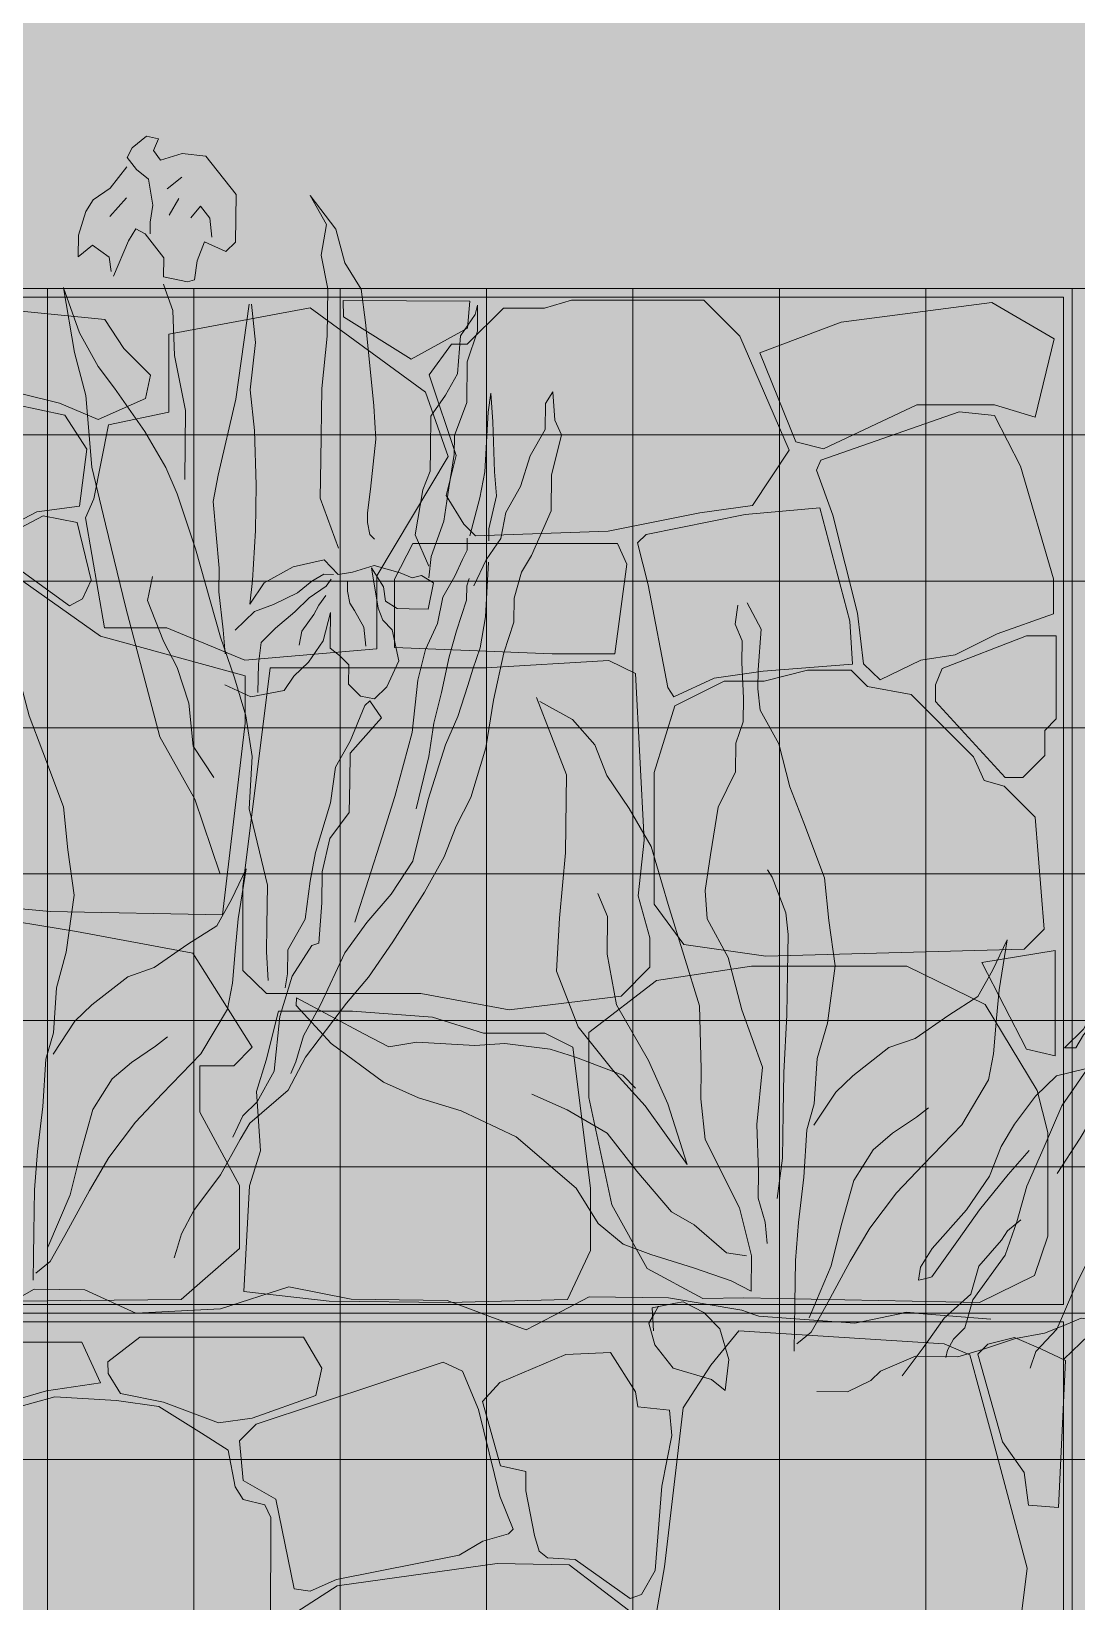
# Model space of a CAD drawing. Header units: centimetres. Extents: x -4381 to 5639, y -3920 to 4826.
# Drawn here: x 181.491 to 182.249, y 5.204 to 6.343 of the extents above; entities that cross this region are included whole.
import ezdxf
from ezdxf.xclip import XClip

# ---------------------------------------------------------------- set-up
doc = ezdxf.new("R2010")
doc.units = ezdxf.units.CM
doc.header["$MEASUREMENT"] = 0
doc.header["$XCLIPFRAME"] = 0
doc.set_wipeout_variables(frame=1)
doc.linetypes.add('Wipeout_Contour', pattern=[100, 0, -100])
for name, color, linetype, lineweight in [('0_Pen_No__1', 7, 'Continuous', 5), ('0_Pen_No__2', 8, 'Continuous', 5), ('0_Pen_No__7', 7, 'Continuous', 5), ('Mur de clôture_Pen_No__1', 7, 'Continuous', 5), ('MURS CLOTURE_Pen_No__60', 230, 'Continuous', 5), ('net_Pen_No__1', 7, 'Continuous', 5)]:
    doc.layers.add(name, color=color, linetype=linetype, lineweight=lineweight)
for name, color, linetype, lineweight, true_color in [('cad-block.com_Pen_No__62', 7, 'Continuous', 5, 0xaaaaaa), ('hatch stone_Pen_No__254', 7, 'Continuous', 13, 0xe8e8e8), ('Mur de clôture_Pen_No__178', 7, 'Continuous', 5, 0xbda888), ('MURS CLOTURE_Pen_No__181', 7, 'Continuous', 5, 0xddeaa8), ('MURS CLOTURE_Pen_No__184', 7, 'Continuous', 5, 0xc5d295), ('MURS CLOTURE_Pen_No__185', 7, 'Continuous', 5, 0xbce39b), ('MURS CLOTURE_Pen_No__84', 7, 'Continuous', 5, 0x41c341), ('Structural - Bearing_Pen_No__178', 7, 'Continuous', 5, 0xbda888)]:
    doc.layers.add(name, color=color, linetype=linetype, lineweight=lineweight, true_color=true_color)
for name, color, linetype in [('Drawing & Figure', 7, 'Continuous'), ('Mur de clôture', 7, 'Continuous'), ('Structural - Bearing', 7, 'Continuous')]:
    doc.layers.add(name, color=color, linetype=linetype)

# ---------------------------------------------------------------- blocks, each defined once
blk = doc.blocks.new('Drawing_15_15', base_point=(-267.6734, 10.6179))
at = {"layer": 'hatch stone_Pen_No__254', "linetype": 'Continuous', "ltscale": 10}
for points in [[(181.4054, 6.1389), (181.4102, 6.1078), (181.4593, 6.086), (181.5112, 6.0731), (181.5394, 6.0613), (181.5737, 6.0764), (181.5773, 6.0934), (181.558, 6.1127), (181.5441, 6.1337), (181.4688, 6.1413)], [(181.544, 5.9101), (181.5892, 5.9101), (181.6456, 5.8866), (181.7415, 5.8948), (181.7415, 5.9478), (181.7932, 6.0344), (181.7767, 6.0811), (181.693, 6.1422), (181.5905, 6.1231), (181.5905, 6.0666), (181.5468, 6.0574), (181.5362, 6.0038), (181.5301, 5.9899)], [(181.7169, 6.1475), (181.7171, 6.1358), (181.7664, 6.105), (181.8071, 6.1275), (181.8088, 6.1471)], [(181.8129, 5.9769), (181.9091, 5.9802), (181.9756, 5.9935), (182.0139, 5.9988), (182.0404, 6.0391), (182.0046, 6.1217), (181.9784, 6.1479), (181.8825, 6.1479), (181.863, 6.1421), (181.8332, 6.1421), (181.8068, 6.1158), (181.7955, 6.1158), (181.7793, 6.0936), (181.7989, 6.0351), (181.7917, 6.0062), (181.8045, 5.9853)], [(182.0654, 6.04), (182.1331, 6.0718), (182.1892, 6.0718), (182.2188, 6.063), (182.2325, 6.1197), (182.1873, 6.1462), (182.0781, 6.1319), (182.0192, 6.1097), (182.0452, 6.045)], [(181.3541, 6.0472), (181.3615, 6.0257), (181.3615, 5.9742), (181.3737, 5.958), (181.434, 5.9545), (181.4508, 5.9713), (181.4949, 5.9943), (181.5258, 5.9984), (181.5311, 6.0397), (181.5151, 6.0645), (181.4606, 6.076), (181.4428, 6.0855), (181.3684, 6.0855)], [(182.0943, 5.884), (182.1063, 5.8725), (182.136, 5.8868), (182.1609, 5.8906), (182.1913, 5.9058), (182.2322, 5.9203), (182.2322, 5.9456), (182.2081, 6.0275), (182.1893, 6.0642), (182.1637, 6.0667), (182.0634, 6.0317), (182.0602, 6.0245), (182.072, 5.9918), (182.09, 5.9208)], [(181.4662, 5.9637), (181.5184, 5.926), (181.528, 5.9311), (181.5342, 5.9448), (181.524, 5.9866), (181.4993, 5.9914), (181.4662, 5.9739)], [(181.9525, 5.8668), (181.9567, 5.86), (181.9861, 5.8736), (182.0215, 5.8786), (182.0863, 5.8837), (182.0845, 5.915), (182.0626, 5.9972), (182.0084, 5.9924), (181.9366, 5.9779), (181.9304, 5.9718), (181.9382, 5.9414)], [(181.7541, 5.896), (181.8685, 5.8912), (181.9139, 5.8912), (181.9228, 5.9564), (181.916, 5.9714), (181.7676, 5.9714), (181.7541, 5.9455)], [(181.5045, 5.7044), (181.6294, 5.702), (181.6458, 5.8411), (181.6458, 5.8753), (181.5411, 5.9042), (181.4731, 5.9521), (181.4576, 5.9566), (181.404, 5.9222), (181.3471, 5.8391), (181.3471, 5.7397), (181.3592, 5.7218), (181.4152, 5.6987), (181.4387, 5.7104)], [(182.1466, 5.8568), (182.1971, 5.8017), (182.2098, 5.8017), (182.2257, 5.8175), (182.2257, 5.8357), (182.2341, 5.8441), (182.2341, 5.9044), (182.2126, 5.9044), (182.1514, 5.8806), (182.1466, 5.8688)], [(181.6443, 5.6616), (181.6614, 5.6448), (181.7732, 5.6448), (181.8373, 5.633), (181.9185, 5.6431), (181.9394, 5.664), (181.9394, 5.6852), (181.9308, 5.7158), (181.9353, 5.7562), (181.929, 5.877), (181.9097, 5.8864), (181.8204, 5.8811), (181.6641, 5.8811), (181.6443, 5.7223)], [(182.0235, 5.6719), (182.2107, 5.677), (182.2254, 5.6917), (182.2188, 5.7729), (182.1963, 5.7953), (182.1817, 5.7994), (182.1741, 5.8166), (182.1288, 5.8619), (182.0973, 5.8676), (182.0854, 5.8795), (182.0537, 5.8795), (182.0223, 5.8714), (181.9933, 5.8714), (181.9576, 5.8535), (181.9424, 5.8053), (181.9424, 5.7098), (181.9639, 5.6805)], [(181.3895, 5.463), (181.3973, 5.4291), (181.4781, 5.4218), (181.5995, 5.423), (181.6418, 5.46), (181.6418, 5.5056), (181.613, 5.5589), (181.613, 5.5925), (181.6377, 5.5925), (181.6511, 5.6059), (181.6079, 5.6741), (181.5237, 5.6898), (181.4526, 5.7015), (181.4345, 5.6965), (181.4256, 5.6817), (181.4256, 5.6135), (181.4093, 5.5709)], [(182.1801, 5.6673), (182.2126, 5.6046), (182.2332, 5.5998), (182.2332, 5.676)], [(182.1784, 5.4209), (182.2182, 5.4404), (182.228, 5.4688), (182.228, 5.5442), (182.2203, 5.5745), (182.1826, 5.6369), (182.1257, 5.6647), (182.0131, 5.6647), (181.9441, 5.6544), (181.8951, 5.6166), (181.8951, 5.5694), (181.9117, 5.4917), (181.9374, 5.4455), (181.9779, 5.4236), (182.0076, 5.4243)], [(181.645, 5.4287), (181.7067, 5.4217), (181.7937, 5.4207), (181.8796, 5.423), (181.8964, 5.4586), (181.8964, 5.5037), (181.8836, 5.606), (181.8632, 5.6161), (181.8188, 5.6161), (181.7818, 5.6277), (181.7238, 5.632), (181.6701, 5.632), (181.6612, 5.5965), (181.6541, 5.5738), (181.657, 5.5309), (181.649, 5.5054)], [(181.9616, 5.1406), (182.0271, 5.1475), (182.1108, 5.151), (182.1467, 5.1367), (182.2051, 5.1641), (182.2129, 5.228), (182.1865, 5.3278), (182.1714, 5.3828), (182.1527, 5.3909), (182.0039, 5.4003), (181.9835, 5.3753), (181.9636, 5.3445), (181.95, 5.229), (181.9412, 5.1796), (181.9533, 5.1635)], [(181.4005, 5.3272), (181.5018, 5.3568), (181.5411, 5.3625), (181.5275, 5.3921), (181.4253, 5.3921), (181.386, 5.3523)], [(181.6971, 5.3534), (181.7015, 5.3731), (181.6883, 5.3956), (181.5695, 5.3956), (181.5462, 5.3777), (181.5466, 5.3694), (181.5554, 5.3548), (181.5866, 5.3485), (181.6266, 5.3336), (181.6509, 5.3369)], [(182.2356, 5.2721), (182.2409, 5.3787), (182.2229, 5.3871), (182.2039, 5.3953), (182.1844, 5.3905), (182.1773, 5.3833), (182.1952, 5.3198), (182.2108, 5.2976), (182.214, 5.2737)], [(181.6815, 5.213), (181.6931, 5.2114), (181.7122, 5.22), (181.801, 5.2376), (181.8182, 5.2478), (181.8368, 5.253), (181.8402, 5.2563), (181.8305, 5.2804), (181.8151, 5.3433), (181.8034, 5.371), (181.7896, 5.3775), (181.654, 5.3325), (181.6418, 5.3204), (181.6444, 5.2917), (181.6682, 5.2781)], [(181.8591, 5.2405), (181.8651, 5.2355), (181.8853, 5.2344), (181.925, 5.2062), (181.9333, 5.209), (181.9433, 5.2264), (181.948, 5.2876), (181.9553, 5.3244), (181.9536, 5.3426), (181.9307, 5.345), (181.929, 5.3561), (181.9108, 5.3846), (181.8784, 5.383), (181.8307, 5.3627), (181.818, 5.3489), (181.8311, 5.3024), (181.8494, 5.2982), (181.8494, 5.2843), (181.8557, 5.2519)], [(181.4434, 5.2042), (181.4501, 5.1651), (181.4595, 5.1601), (181.5119, 5.1617), (181.6028, 5.1658), (181.6492, 5.1629), (181.6643, 5.1849), (181.6645, 5.2648), (181.6601, 5.2741), (181.6445, 5.2779), (181.6386, 5.2872), (181.6336, 5.3137), (181.6143, 5.3259), (181.5834, 5.3454), (181.5527, 5.3498), (181.5079, 5.3524), (181.4765, 5.3437), (181.4519, 5.3235), (181.4074, 5.315), (181.3981, 5.2958), (181.3927, 5.2348), (181.4042, 5.2152), (181.4228, 5.2073)], [(181.6706, 5.0145), (181.7719, 4.9894), (181.8129, 4.9749), (181.869, 4.9672), (181.8964, 4.9754), (181.9071, 5.0346), (181.9142, 5.0693), (181.9357, 5.0772), (181.9476, 5.0868), (181.9493, 5.137), (181.9239, 5.1977), (181.8808, 5.2306), (181.8286, 5.2315), (181.7126, 5.2154), (181.6793, 5.1937), (181.6705, 5.1767), (181.6692, 5.083), (181.6629, 5.0382), (181.6645, 5.0246)]]:
    blk.add_hatch(color=256, dxfattribs=at).paths.add_polyline_path(points)
at = {"color": 254, "linetype": 'Wipeout_Contour', "lineweight": 0, "ltscale": 1949.553127}
blk.add_wipeout([(171.2353, 9.3144), (171.2353, 8.2641), (171.834, 8.0562), (172.6538, 7.7783), (173.3279, 7.5562), (174.174, 7.2179), (179.4853, 7.2179), (179.4853, 6.2594), (180.4144, 6.1562), (186.2853, 6.1562), (186.2853, 9.3144)], dxfattribs=at).dxf.layer = 'Structural - Bearing'
at = {"layer": 'Structural - Bearing_Pen_No__178', "linetype": 'Continuous', "ltscale": 10}
blk.add_hatch(color=256, dxfattribs=at).paths.add_polyline_path([(171.2353, 9.3144), (171.2353, 8.2641), (171.834, 8.0562), (172.6538, 7.7783), (173.3279, 7.5562), (174.174, 7.2179), (179.4853, 7.2179), (179.4853, 6.2594), (180.4144, 6.1562), (186.2853, 6.1562), (186.2853, 9.3144)])
at = {"layer": '0_Pen_No__7', "linetype": 'Continuous', "ltscale": 10, "flags": 128}
for points in [[(181.5602, 6.2445), (181.5479, 6.2291), (181.5357, 6.2206), (181.5304, 6.2121), (181.525, 6.1949), (181.5248, 6.1793), (181.5353, 6.1878), (181.5473, 6.179), (181.5488, 6.1686)], [(181.5602, 6.2445), (181.5479, 6.2291), (181.5357, 6.2206), (181.5304, 6.2121), (181.525, 6.1949), (181.5248, 6.1793), (181.5353, 6.1878), (181.5473, 6.179), (181.5488, 6.1686)], [(181.5894, 6.2285), (181.5999, 6.237)], [(181.5894, 6.2285), (181.5999, 6.237)], [(181.5477, 6.2084), (181.5599, 6.222)], [(181.5477, 6.2084), (181.5599, 6.222)], [(181.5909, 6.2095), (181.5979, 6.2215)], [(181.5909, 6.2095), (181.5979, 6.2215)], [(181.6064, 6.2076), (181.6134, 6.2161), (181.6202, 6.2074), (181.6217, 6.1936)], [(181.6064, 6.2076), (181.6134, 6.2161), (181.6202, 6.2074), (181.6217, 6.1936)]]:
    blk.add_lwpolyline(points, dxfattribs=at)
at = {"color": 254, "linetype": 'Wipeout_Contour', "lineweight": 0, "ltscale": 1671.77046}
blk.add_wipeout([(179.4853, 5.4131), (179.4853, 3.1827), (181.1878, 3.0031), (181.4619, 2.9897), (187.4252, 2.5376), (187.8062, 2.5014), (191.5693, 2.1494), (191.6061, 2.1461), (191.6061, 5.4131)], dxfattribs=at).dxf.layer = 'Mur de clôture'
at = {"layer": 'Mur de clôture_Pen_No__178', "linetype": 'Continuous', "ltscale": 10}
blk.add_hatch(color=256, dxfattribs=at).paths.add_polyline_path([(179.4853, 5.4131), (179.4853, 3.1827), (181.1878, 3.0031), (181.4619, 2.9897), (187.4252, 2.5376), (187.8062, 2.5014), (191.5693, 2.1494), (191.6061, 2.1461), (191.6061, 5.4131)])
at = {"layer": 'cad-block.com_Pen_No__62', "linetype": 'Continuous', "ltscale": 10, "flags": 128}
for points in [[(181.9616, 5.1406), (181.9533, 5.1635), (181.9412, 5.1796), (181.95, 5.229), (181.9636, 5.3445), (181.9835, 5.3753), (182.0039, 5.4003), (182.1527, 5.3909), (182.1714, 5.3828), (182.1865, 5.3278), (182.2129, 5.228), (182.2051, 5.1641), (182.1467, 5.1367), (182.1108, 5.151), (182.0271, 5.1475), (181.9616, 5.1406)], [(181.4005, 5.3272), (181.386, 5.3523), (181.4253, 5.3921), (181.5275, 5.3921), (181.5411, 5.3625), (181.5018, 5.3568), (181.4005, 5.3272)], [(181.6971, 5.3534), (181.6509, 5.3369), (181.6266, 5.3336), (181.5866, 5.3485), (181.5554, 5.3548), (181.5466, 5.3694), (181.5462, 5.3777), (181.5695, 5.3956), (181.6883, 5.3956), (181.7015, 5.3731), (181.6971, 5.3534)], [(182.2356, 5.2721), (182.2409, 5.3787), (182.2229, 5.3871), (182.2039, 5.3953), (182.1844, 5.3905), (182.1773, 5.3833), (182.1952, 5.3198), (182.2108, 5.2976), (182.214, 5.2737), (182.2356, 5.2721)], [(181.6815, 5.213), (181.6682, 5.2781), (181.6444, 5.2917), (181.6418, 5.3204), (181.654, 5.3325), (181.7896, 5.3775), (181.8034, 5.371), (181.8151, 5.3433), (181.8305, 5.2804), (181.8402, 5.2563), (181.8368, 5.253), (181.8182, 5.2478), (181.801, 5.2376), (181.7122, 5.22), (181.6931, 5.2114), (181.6815, 5.213)], [(181.8591, 5.2405), (181.8557, 5.2519), (181.8494, 5.2843), (181.8494, 5.2982), (181.8311, 5.3024), (181.818, 5.3489), (181.8307, 5.3627), (181.8784, 5.383), (181.9108, 5.3846), (181.929, 5.3561), (181.9307, 5.345), (181.9536, 5.3426), (181.9553, 5.3244), (181.948, 5.2876), (181.9433, 5.2264), (181.9333, 5.209), (181.925, 5.2062), (181.8853, 5.2344), (181.8651, 5.2355), (181.8591, 5.2405)], [(181.4434, 5.2042), (181.4501, 5.1651), (181.4595, 5.1601), (181.5119, 5.1617), (181.6028, 5.1658), (181.6492, 5.1629), (181.6643, 5.1849), (181.6645, 5.2648), (181.6601, 5.2741), (181.6445, 5.2779), (181.6386, 5.2872), (181.6336, 5.3137), (181.6143, 5.3259), (181.5834, 5.3454), (181.5527, 5.3498), (181.5079, 5.3524), (181.4765, 5.3437), (181.4519, 5.3235), (181.4074, 5.315), (181.3981, 5.2958), (181.3927, 5.2348), (181.4042, 5.2152), (181.4228, 5.2073), (181.4434, 5.2042)], [(181.6706, 5.0145), (181.7719, 4.9894), (181.8129, 4.9749), (181.869, 4.9672), (181.8964, 4.9754), (181.9071, 5.0346), (181.9142, 5.0693), (181.9357, 5.0772), (181.9476, 5.0868), (181.9493, 5.137), (181.9239, 5.1977), (181.8808, 5.2306), (181.8286, 5.2315), (181.7126, 5.2154), (181.6793, 5.1937), (181.6705, 5.1767), (181.6692, 5.083), (181.6629, 5.0382), (181.6645, 5.0246), (181.6706, 5.0145)]]:
    blk.add_lwpolyline(points, close=True, dxfattribs=at)
at = {"layer": 'net_Pen_No__1', "linetype": 'Continuous', "ltscale": 10, "flags": 128}
blk.add_lwpolyline([(180.8719, 5.4067), (180.8719, 4.6763), (182.2393, 4.6763), (182.2393, 5.4067), (180.8719, 5.4067)], close=True, dxfattribs=at)
for points in [[(180.8655, 5.3069), (182.2456, 5.3069)], [(182.2456, 5.3069), (183.6258, 5.3069)]]:
    blk.add_lwpolyline(points, dxfattribs=at)
at = {"color": 254, "linetype": 'Wipeout_Contour', "lineweight": 0, "ltscale": 742.542426}
blk.add_wipeout([(179.4853, 5.4131), (191.6044, 5.4131), (191.6044, 6.1562), (179.4853, 6.1562)], dxfattribs=at).dxf.layer = 'Mur de clôture'
at = {"layer": '0_Pen_No__2', "linetype": 'Continuous', "ltscale": 10}
blk.add_hatch(color=256, dxfattribs=at).paths.add_polyline_path([(171.2353, 10.1144), (171.2353, 8.2641), (174.174, 7.2179), (179.4853, 7.2179), (179.4853, 6.1562), (185.7853, 6.1562), (186.2853, 6.1562), (186.2853, 8.2641), (186.2853, 10.1144)])
at = {"layer": 'Mur de clôture_Pen_No__178', "linetype": 'Continuous', "ltscale": 10}
blk.add_hatch(color=256, dxfattribs=at).paths.add_polyline_path([(179.4853, 5.4131), (191.6044, 5.4131), (191.6044, 6.1562), (179.4853, 6.1562)])
at = {"layer": 'MURS CLOTURE_Pen_No__181', "linetype": 'Continuous', "lineweight": 0, "ltscale": 10, "true_color": 0xe2e9c8}
blk.add_hatch(color=254, dxfattribs=at).paths.add_polyline_path([(181.5098, 5.4167), (181.547, 5.526), (181.6137, 5.6011), (181.6253, 5.6941), (181.5821, 5.6855), (181.5224, 5.6248), (181.4842, 5.6097), (181.522, 5.7163), (181.4992, 5.8202), (181.4683, 5.9604), (181.4582, 5.9796), (181.4008, 5.7607), (181.4542, 5.6844), (181.4381, 5.6379), (181.3803, 5.8171), (181.3078, 5.9082), (181.313, 5.8281), (181.3221, 5.7508), (181.3475, 5.6573), (181.3153, 5.6559), (181.2185, 5.6609), (181.1984, 5.6575), (181.2907, 5.5923), (181.4033, 5.5378), (181.4192, 5.4974), (181.4922, 5.437)])
at = {"layer": 'MURS CLOTURE_Pen_No__184', "linetype": 'Continuous', "lineweight": 0, "ltscale": 10, "true_color": 0xd6ddbe}
blk.add_hatch(color=254, dxfattribs=at).paths.add_polyline_path([(182.532, 5.711), (182.4471, 5.7367), (182.3695, 5.7203), (182.272, 5.6527), (182.2026, 5.5743), (182.1732, 5.4805), (182.184, 5.437), (182.2255, 5.3986), (182.2941, 5.4014), (182.3846, 5.419), (182.4714, 5.3955), (182.6632, 5.3981), (182.7221, 5.4401), (182.7452, 5.537), (182.6627, 5.744), (182.5769, 5.7562)])
at = {"layer": 'MURS CLOTURE_Pen_No__185', "linetype": 'Continuous', "lineweight": 0, "ltscale": 10, "true_color": 0xd2e5c1}
for points in [[(182.067, 5.4181), (182.1375, 5.5207), (182.1849, 5.5822), (182.1878, 5.6616), (182.0956, 5.6181), (182.0361, 5.5584), (182.0017, 5.8264), (181.9828, 5.887), (181.9811, 5.8036), (182.0013, 5.6514), (181.9446, 5.677), (181.932, 5.766), (181.867, 5.8343), (181.879, 5.8035), (181.8921, 5.6879), (181.9199, 5.5856)], [(181.8036, 5.6217), (181.7195, 5.638), (181.7716, 5.5693), (181.8859, 5.5038), (181.9047, 5.4434), (181.9718, 5.4007), (182.0564, 5.3993)]]:
    blk.add_hatch(color=254, dxfattribs=at).paths.add_polyline_path(points)
at = {"layer": 'MURS CLOTURE_Pen_No__60', "linetype": 'Continuous', "lineweight": 0, "ltscale": 10, "true_color": 0xf374b3}
blk.add_hatch(color=231, dxfattribs=at).paths.add_polyline_path([(181.525, 6.1949), (181.5488, 6.1686), (181.5665, 6.1995), (181.5868, 6.1647), (181.604, 6.161), (181.6111, 6.1764), (181.6394, 6.2244), (181.6001, 6.2543), (181.583, 6.2649), (181.5639, 6.2582), (181.5479, 6.2291), (181.5304, 6.2121)])
at = {"layer": 'MURS CLOTURE_Pen_No__84', "linetype": 'Continuous', "lineweight": 0, "ltscale": 10, "true_color": 0x94d594}
blk.add_hatch(color=73, dxfattribs=at).paths.add_polyline_path([(181.5854, 5.9924), (181.4976, 6.1633), (181.527, 6.0914), (181.5536, 5.9484), (181.6233, 5.8016), (181.6359, 5.713), (181.6644, 5.5299), (181.732, 5.6156), (181.8261, 5.8576), (181.8634, 6.0539), (181.8357, 6.1147), (181.8161, 6.0044), (181.7855, 5.9134), (181.7691, 5.9775), (181.73, 6.1558), (181.7083, 6.2346), (181.7054, 6.1216), (181.7007, 6.0319), (181.6512, 5.9445), (181.6263, 6.0208), (181.5947, 6.1076)])
at = {"layer": '0_Pen_No__1', "linetype": 'Continuous', "ltscale": 10}
blk.add_line((185.7853, 6.1562), (179.4853, 6.1562), dxfattribs=at)
at = {"layer": '0_Pen_No__7', "linetype": 'Continuous', "ltscale": 10, "flags": 128}
for points in [[(181.5505, 6.1652), (181.5612, 6.1909), (181.5665, 6.1995), (181.5734, 6.1959), (181.587, 6.1785), (181.5868, 6.1647), (181.604, 6.161), (181.6092, 6.1626), (181.6111, 6.1764), (181.6165, 6.1902), (181.632, 6.1831), (181.639, 6.1899), (181.6394, 6.2244), (181.6174, 6.2523), (181.6001, 6.2543), (181.5845, 6.2493), (181.5794, 6.2563), (181.583, 6.2649), (181.5744, 6.2667), (181.5639, 6.2582), (181.5603, 6.2514), (181.5671, 6.2426), (181.5757, 6.2356), (181.5789, 6.2166), (181.577, 6.2045), (181.5769, 6.1959)], [(181.5505, 6.1652), (181.5612, 6.1909), (181.5665, 6.1995), (181.5734, 6.1959), (181.587, 6.1785), (181.5868, 6.1647), (181.604, 6.161), (181.6092, 6.1626), (181.6111, 6.1764), (181.6165, 6.1902), (181.632, 6.1831), (181.639, 6.1899), (181.6394, 6.2244), (181.6174, 6.2523), (181.6001, 6.2543), (181.5845, 6.2493), (181.5794, 6.2563), (181.583, 6.2649), (181.5744, 6.2667), (181.5639, 6.2582), (181.5603, 6.2514), (181.5671, 6.2426), (181.5757, 6.2356), (181.5789, 6.2166), (181.577, 6.2045), (181.5769, 6.1959)], [(181.7137, 5.9679), (181.7003, 6.0043), (181.7007, 6.0319), (181.7014, 6.0837), (181.7054, 6.1216), (181.7059, 6.1561), (181.701, 6.1804), (181.7048, 6.2028), (181.693, 6.2237), (181.7116, 6.1992), (181.7182, 6.175), (181.73, 6.1558), (181.7332, 6.1316), (181.7362, 6.1005), (181.7392, 6.0711), (181.7406, 6.0469), (181.7367, 6.0107), (181.7347, 5.9935), (181.7346, 5.9866), (181.7362, 5.9779), (181.7396, 5.9744)], [(181.7137, 5.9679), (181.7003, 6.0043), (181.7007, 6.0319), (181.7014, 6.0837), (181.7054, 6.1216), (181.7059, 6.1561), (181.701, 6.1804), (181.7048, 6.2028), (181.693, 6.2237), (181.7116, 6.1992), (181.7182, 6.175), (181.73, 6.1558), (181.7332, 6.1316), (181.7362, 6.1005), (181.7392, 6.0711), (181.7406, 6.0469), (181.7367, 6.0107), (181.7347, 5.9935), (181.7346, 5.9866), (181.7362, 5.9779), (181.7396, 5.9744)], [(181.6275, 5.7321), (181.6093, 5.7859), (181.584, 5.8311), (181.5593, 5.9247), (181.5446, 5.9853), (181.5348, 6.0268), (181.5304, 6.0787), (181.5221, 6.1099), (181.5141, 6.157), (181.5258, 6.1241), (181.5393, 6.0997), (181.5511, 6.084), (181.5732, 6.0526), (181.5884, 6.0265), (181.5967, 6.0074), (181.61, 5.9675), (181.6281, 5.9034), (181.6381, 5.8739), (181.6464, 5.8462), (181.6511, 5.8168), (181.6489, 5.7788), (181.662, 5.7234), (181.6616, 5.6941), (181.6613, 5.6751), (181.6627, 5.6543)], [(181.6275, 5.7321), (181.6093, 5.7859), (181.584, 5.8311), (181.5593, 5.9247), (181.5446, 5.9853), (181.5348, 6.0268), (181.5304, 6.0787), (181.5221, 6.1099), (181.5141, 6.157), (181.5258, 6.1241), (181.5393, 6.0997), (181.5511, 6.084), (181.5732, 6.0526), (181.5884, 6.0265), (181.5967, 6.0074), (181.61, 5.9675), (181.6281, 5.9034), (181.6381, 5.8739), (181.6464, 5.8462), (181.6511, 5.8168), (181.6489, 5.7788), (181.662, 5.7234), (181.6616, 5.6941), (181.6613, 5.6751), (181.6627, 5.6543)], [(181.6021, 6.0177), (181.6027, 6.0678), (181.5947, 6.1076), (181.5934, 6.1404), (181.5867, 6.1595)], [(181.6021, 6.0177), (181.6027, 6.0678), (181.5947, 6.1076), (181.5934, 6.1404), (181.5867, 6.1595)], [(181.6487, 6.1448), (181.6391, 6.0759), (181.6263, 6.0208), (181.6226, 6.0019), (181.6271, 5.9535), (181.6269, 5.9362), (181.6299, 5.9086), (181.6314, 5.8913)], [(181.6487, 6.1448), (181.6391, 6.0759), (181.6263, 6.0208), (181.6226, 6.0019), (181.6271, 5.9535), (181.6269, 5.9362), (181.6299, 5.9086), (181.6314, 5.8913)], [(181.6504, 6.1448), (181.6535, 6.1172), (181.6496, 6.0827), (181.6526, 6.0533), (181.6538, 6.0136), (181.6534, 5.9808), (181.6512, 5.9445), (181.6492, 5.9273), (181.6598, 5.9427), (181.6807, 5.9545), (181.7032, 5.9594), (181.7134, 5.9489), (181.7238, 5.9505), (181.7394, 5.9554), (181.7583, 5.95), (181.7669, 5.9464), (181.7738, 5.948), (181.7824, 5.9428), (181.7787, 5.9238), (181.7649, 5.924), (181.7562, 5.9241), (181.7477, 5.9294), (181.7461, 5.9398), (181.7376, 5.9537), (181.7424, 5.9243), (181.7458, 5.9156), (181.7526, 5.9086), (181.7574, 5.8861), (181.7486, 5.8673), (181.7398, 5.8587), (181.7295, 5.8606), (181.7209, 5.8694), (181.7211, 5.8832), (181.7143, 5.8902), (181.7075, 5.8954), (181.7076, 5.9058), (181.7078, 5.9161), (181.7078, 5.9213), (181.7024, 5.9007), (181.6918, 5.8853), (181.6813, 5.8751), (181.6742, 5.8648), (181.65, 5.86), (181.6311, 5.8689)], [(181.6504, 6.1448), (181.6535, 6.1172), (181.6496, 6.0827), (181.6526, 6.0533), (181.6538, 6.0136), (181.6534, 5.9808), (181.6512, 5.9445), (181.6492, 5.9273), (181.6598, 5.9427), (181.6807, 5.9545), (181.7032, 5.9594), (181.7134, 5.9489), (181.7238, 5.9505), (181.7394, 5.9554), (181.7583, 5.95), (181.7669, 5.9464), (181.7738, 5.948), (181.7824, 5.9428), (181.7787, 5.9238), (181.7649, 5.924), (181.7562, 5.9241), (181.7477, 5.9294), (181.7461, 5.9398), (181.7376, 5.9537), (181.7424, 5.9243), (181.7458, 5.9156), (181.7526, 5.9086), (181.7574, 5.8861), (181.7486, 5.8673), (181.7398, 5.8587), (181.7295, 5.8606), (181.7209, 5.8694), (181.7211, 5.8832), (181.7143, 5.8902), (181.7075, 5.8954), (181.7076, 5.9058), (181.7078, 5.9161), (181.7078, 5.9213), (181.7024, 5.9007), (181.6918, 5.8853), (181.6813, 5.8751), (181.6742, 5.8648), (181.65, 5.86), (181.6311, 5.8689)], [(181.7791, 5.9549), (181.7691, 5.9775), (181.7747, 6.0102), (181.7801, 6.0239), (181.7803, 6.0395), (181.7806, 6.0636), (181.7912, 6.079), (181.8, 6.0944), (181.8021, 6.122), (181.8127, 6.1374), (181.8145, 6.1443), (181.8143, 6.1253), (181.807, 6.103), (181.8066, 6.0736), (181.7977, 6.0496), (181.7975, 6.0358), (181.7937, 6.0117), (181.7899, 5.9875), (181.7809, 5.9618), (181.779, 5.9463)], [(181.7791, 5.9549), (181.7691, 5.9775), (181.7747, 6.0102), (181.7801, 6.0239), (181.7803, 6.0395), (181.7806, 6.0636), (181.7912, 6.079), (181.8, 6.0944), (181.8021, 6.122), (181.8127, 6.1374), (181.8145, 6.1443), (181.8143, 6.1253), (181.807, 6.103), (181.8066, 6.0736), (181.7977, 6.0496), (181.7975, 6.0358), (181.7937, 6.0117), (181.7899, 5.9875), (181.7809, 5.9618), (181.779, 5.9463)], [(181.8117, 5.9406), (181.8206, 5.9595), (181.8312, 5.9749), (181.8349, 5.9938), (181.8455, 6.0127), (181.8527, 6.035), (181.8634, 6.0539), (181.8636, 6.0729), (181.8689, 6.0814), (181.8704, 6.0607), (181.8754, 6.0502), (181.8681, 6.021), (181.8677, 5.9951), (181.8535, 5.9625), (181.8464, 5.9505), (181.841, 5.9316), (181.8407, 5.9143), (181.8335, 5.892), (181.8261, 5.8576), (181.8205, 5.8231), (181.8096, 5.787), (181.799, 5.7664), (181.7901, 5.7441), (181.7759, 5.7184), (181.7529, 5.6825), (181.7353, 5.6568), (181.7195, 5.638), (181.6896, 5.5987), (181.6772, 5.5747), (181.6492, 5.5509), (181.6422, 5.539), (181.628, 5.5133), (181.6086, 5.4876), (181.5998, 5.4705), (181.5962, 5.4584), (181.5944, 5.4533)], [(181.8088, 5.9769), (181.8161, 6.0044), (181.8198, 6.0234), (181.8221, 6.0665), (181.824, 6.0803), (181.8254, 6.0596), (181.8267, 6.0233), (181.8282, 6.006), (181.8227, 5.9819), (181.8225, 5.9733)], [(181.4582, 5.9796), (181.4683, 5.9604), (181.4662, 5.9311), (181.466, 5.9173), (181.4675, 5.9017), (181.481, 5.8774), (181.4892, 5.8462), (181.4992, 5.8202), (181.5142, 5.7803), (181.5172, 5.7491), (181.522, 5.7163), (181.5162, 5.6749), (181.509, 5.6491), (181.5068, 5.6163), (181.5013, 5.5974), (181.4991, 5.5629), (181.4952, 5.5302), (181.4931, 5.5026), (181.4927, 5.4715), (181.4925, 5.4543), (181.4922, 5.437)], [(181.4582, 5.9796), (181.4683, 5.9604), (181.4662, 5.9311), (181.466, 5.9173), (181.4675, 5.9017), (181.481, 5.8774), (181.4892, 5.8462), (181.4992, 5.8202), (181.5142, 5.7803), (181.5172, 5.7491), (181.522, 5.7163), (181.5162, 5.6749), (181.509, 5.6491), (181.5068, 5.6163), (181.5013, 5.5974), (181.4991, 5.5629), (181.4952, 5.5302), (181.4931, 5.5026), (181.4927, 5.4715), (181.4925, 5.4543), (181.4922, 5.437)], [(181.7255, 5.6967), (181.7453, 5.7585), (181.7544, 5.7878), (181.7671, 5.8342), (181.7711, 5.8721), (181.7766, 5.8945), (181.7855, 5.9134), (181.7892, 5.9323), (181.798, 5.9477), (181.8034, 5.9597), (181.8069, 5.9666), (181.807, 5.9752)], [(181.7255, 5.6967), (181.7453, 5.7585), (181.7544, 5.7878), (181.7671, 5.8342), (181.7711, 5.8721), (181.7766, 5.8945), (181.7855, 5.9134), (181.7892, 5.9323), (181.798, 5.9477), (181.8034, 5.9597), (181.8069, 5.9666), (181.807, 5.9752)], [(181.8223, 5.9577), (181.8201, 5.9181), (181.8163, 5.8957), (181.8109, 5.8802), (181.8073, 5.8682), (181.8001, 5.8458), (181.7912, 5.8252), (181.7785, 5.7857), (181.7676, 5.741), (181.7517, 5.717), (181.7341, 5.6965), (181.7183, 5.6743), (181.7005, 5.6366), (181.6881, 5.6143), (181.6827, 5.5954), (181.6791, 5.5868)], [(181.6233, 5.8016), (181.6081, 5.8243), (181.605, 5.8554), (181.5967, 5.8814), (181.5866, 5.9005), (181.575, 5.93), (181.5786, 5.9473)], [(181.6233, 5.8016), (181.6081, 5.8243), (181.605, 5.8554), (181.5967, 5.8814), (181.5866, 5.9005), (181.575, 5.93), (181.5786, 5.9473)], [(181.6386, 5.9085), (181.6526, 5.9221), (181.6665, 5.9271), (181.6838, 5.9355), (181.6943, 5.944), (181.703, 5.949), (181.7099, 5.9489)], [(181.6386, 5.9085), (181.6526, 5.9221), (181.6665, 5.9271), (181.6838, 5.9355), (181.6943, 5.944), (181.703, 5.949), (181.7099, 5.9489)], [(181.6552, 5.8633), (181.6555, 5.8841), (181.6574, 5.8996), (181.668, 5.9098), (181.6819, 5.9217), (181.6924, 5.9319), (181.7046, 5.9404), (181.7082, 5.9455)], [(181.6552, 5.8633), (181.6555, 5.8841), (181.6574, 5.8996), (181.668, 5.9098), (181.6819, 5.9217), (181.6924, 5.9319), (181.7046, 5.9404), (181.7082, 5.9455)], [(181.7698, 5.7789), (181.779, 5.8168), (181.7827, 5.8409), (181.7882, 5.8633), (181.7938, 5.8891), (181.7992, 5.908), (181.8064, 5.9303), (181.8066, 5.9407), (181.8083, 5.9459)], [(181.7334, 5.8968), (181.7319, 5.9106), (181.7251, 5.9228), (181.7217, 5.928), (181.7201, 5.9367), (181.7202, 5.9436)], [(181.7334, 5.8968), (181.7319, 5.9106), (181.7251, 5.9228), (181.7217, 5.928), (181.7201, 5.9367), (181.7202, 5.9436)], [(181.6851, 5.8975), (181.6869, 5.9078), (181.6957, 5.9198), (181.6993, 5.9266), (181.7045, 5.9335)], [(181.6851, 5.8975), (181.6869, 5.9078), (181.6957, 5.9198), (181.6993, 5.9266), (181.7045, 5.9335)], [(182.0031, 5.9266), (182.0012, 5.9128), (182.0062, 5.9006), (182.006, 5.8851), (182.0074, 5.8592), (182.0071, 5.8419), (182.0017, 5.8264), (182.0015, 5.8057), (181.989, 5.78), (181.9834, 5.7456), (181.9796, 5.7197), (181.981, 5.699), (181.9962, 5.6711), (182.006, 5.633), (182.021, 5.5914), (182.017, 5.55), (182.0182, 5.5155), (182.018, 5.4965), (182.0229, 5.4791), (182.0244, 5.4636)], [(182.0031, 5.9266), (182.0012, 5.9128), (182.0062, 5.9006), (182.006, 5.8851), (182.0074, 5.8592), (182.0071, 5.8419), (182.0017, 5.8264), (182.0015, 5.8057), (181.989, 5.78), (181.9834, 5.7456), (181.9796, 5.7197), (181.981, 5.699), (181.9962, 5.6711), (182.006, 5.633), (182.021, 5.5914), (182.017, 5.55), (182.0182, 5.5155), (182.018, 5.4965), (182.0229, 5.4791), (182.0244, 5.4636)], [(182.01, 5.9282), (182.0201, 5.9091), (182.018, 5.8797), (182.0178, 5.8659), (182.0193, 5.8504), (182.0328, 5.826), (182.041, 5.7948), (182.051, 5.7688), (182.066, 5.7289), (182.0691, 5.6978), (182.0738, 5.6649), (182.0681, 5.6235), (182.0608, 5.5977), (182.0586, 5.565), (182.0532, 5.5461), (182.051, 5.5116), (182.0471, 5.4788), (182.045, 5.4512), (182.0446, 5.4201), (182.0443, 5.4029), (182.0441, 5.3856)], [(182.01, 5.9282), (182.0201, 5.9091), (182.018, 5.8797), (182.0178, 5.8659), (182.0193, 5.8504), (182.0328, 5.826), (182.041, 5.7948), (182.051, 5.7688), (182.066, 5.7289), (182.0691, 5.6978), (182.0738, 5.6649), (182.0681, 5.6235), (182.0608, 5.5977), (182.0586, 5.565), (182.0532, 5.5461), (182.051, 5.5116), (182.0471, 5.4788), (182.045, 5.4512), (182.0446, 5.4201), (182.0443, 5.4029), (182.0441, 5.3856)], [(181.637, 5.5408), (181.6441, 5.5562), (181.6546, 5.5664), (181.667, 5.5887), (181.671, 5.6283), (181.6801, 5.6576), (181.6942, 5.6798), (181.6994, 5.6815), (181.7015, 5.7108), (181.7018, 5.7332), (181.7073, 5.7573), (181.7214, 5.7761), (181.7217, 5.7986), (181.722, 5.8193), (181.7448, 5.8449), (181.7363, 5.8571), (181.7328, 5.8537), (181.7221, 5.8279), (181.7115, 5.8091), (181.7077, 5.7832), (181.6968, 5.7471), (181.6931, 5.7264), (181.6893, 5.6989), (181.6769, 5.6766), (181.6766, 5.6593), (181.6748, 5.649)], [(181.637, 5.5408), (181.6441, 5.5562), (181.6546, 5.5664), (181.667, 5.5887), (181.671, 5.6283), (181.6801, 5.6576), (181.6942, 5.6798), (181.6994, 5.6815), (181.7015, 5.7108), (181.7018, 5.7332), (181.7073, 5.7573), (181.7214, 5.7761), (181.7217, 5.7986), (181.722, 5.8193), (181.7448, 5.8449), (181.7363, 5.8571), (181.7328, 5.8537), (181.7221, 5.8279), (181.7115, 5.8091), (181.7077, 5.7832), (181.6968, 5.7471), (181.6931, 5.7264), (181.6893, 5.6989), (181.6769, 5.6766), (181.6766, 5.6593), (181.6748, 5.649)], [(181.8596, 5.8568), (181.8832, 5.8437), (181.8994, 5.8252), (181.9082, 5.8031), (181.9244, 5.7792), (181.9404, 5.7516), (181.9527, 5.7094), (181.9754, 5.636), (181.9766, 5.5903), (181.9763, 5.5684), (181.9796, 5.5391), (182.0045, 5.4894), (182.0132, 5.4546), (182.0128, 5.429), (181.9983, 5.4365), (181.971, 5.446), (181.9401, 5.4556), (181.9201, 5.4632), (181.902, 5.478), (181.8859, 5.5038), (181.8425, 5.541), (181.8026, 5.5598), (181.7716, 5.5693), (181.7462, 5.5806), (181.7082, 5.6086), (181.683, 5.6363), (181.6831, 5.6418), (181.732, 5.6156), (181.7502, 5.6062), (181.7704, 5.6095), (181.8124, 5.6071), (181.8343, 5.6087), (181.8672, 5.6046), (181.8854, 5.5988), (181.9199, 5.5856), (181.9289, 5.5763)], [(181.8596, 5.8568), (181.8832, 5.8437), (181.8994, 5.8252), (181.9082, 5.8031), (181.9244, 5.7792), (181.9404, 5.7516), (181.9527, 5.7094), (181.9754, 5.636), (181.9766, 5.5903), (181.9763, 5.5684), (181.9796, 5.5391), (182.0045, 5.4894), (182.0132, 5.4546), (182.0128, 5.429), (181.9983, 5.4365), (181.971, 5.446), (181.9401, 5.4556), (181.9201, 5.4632), (181.902, 5.478), (181.8859, 5.5038), (181.8425, 5.541), (181.8026, 5.5598), (181.7716, 5.5693), (181.7462, 5.5806), (181.7082, 5.6086), (181.683, 5.6363), (181.6831, 5.6418), (181.732, 5.6156), (181.7502, 5.6062), (181.7704, 5.6095), (181.8124, 5.6071), (181.8343, 5.6087), (181.8672, 5.6046), (181.8854, 5.5988), (181.9199, 5.5856), (181.9289, 5.5763)], [(181.8571, 5.8595), (181.879, 5.8035), (181.8788, 5.7853), (181.8782, 5.7469), (181.8739, 5.6995), (181.8716, 5.6611), (181.8875, 5.6207), (181.9126, 5.5893), (181.936, 5.5634), (181.9665, 5.521), (181.9525, 5.565), (181.9383, 5.5963), (181.9151, 5.6368), (181.9083, 5.6734), (181.9087, 5.7008), (181.9016, 5.7174)], [(181.8571, 5.8595), (181.879, 5.8035), (181.8788, 5.7853), (181.8782, 5.7469), (181.8739, 5.6995), (181.8716, 5.6611), (181.8875, 5.6207), (181.9126, 5.5893), (181.936, 5.5634), (181.9665, 5.521), (181.9525, 5.565), (181.9383, 5.5963), (181.9151, 5.6368), (181.9083, 5.6734), (181.9087, 5.7008), (181.9016, 5.7174)], [(181.5066, 5.6008), (181.5224, 5.6248), (181.5347, 5.6367), (181.5609, 5.657), (181.58, 5.6637), (181.6044, 5.6806), (181.6253, 5.6941), (181.6359, 5.713), (181.6466, 5.7353), (181.6409, 5.6991), (181.6389, 5.6784), (181.6368, 5.6525), (181.6331, 5.6336), (181.6137, 5.6011), (181.5856, 5.5721), (181.5663, 5.5517), (181.547, 5.526), (181.5329, 5.502), (181.5151, 5.4695), (181.5045, 5.4506), (181.494, 5.4421)], [(181.5066, 5.6008), (181.5224, 5.6248), (181.5347, 5.6367), (181.5609, 5.657), (181.58, 5.6637), (181.6044, 5.6806), (181.6253, 5.6941), (181.6359, 5.713), (181.6466, 5.7353), (181.6409, 5.6991), (181.6389, 5.6784), (181.6368, 5.6525), (181.6331, 5.6336), (181.6137, 5.6011), (181.5856, 5.5721), (181.5663, 5.5517), (181.547, 5.526), (181.5329, 5.502), (181.5151, 5.4695), (181.5045, 5.4506), (181.494, 5.4421)], [(182.0318, 5.4963), (182.0356, 5.5256), (182.0361, 5.5584), (182.0365, 5.5877), (182.0388, 5.6291), (182.0392, 5.6602), (182.0396, 5.6878), (182.0381, 5.7034), (182.028, 5.7294), (182.0247, 5.7346)], [(182.0318, 5.4963), (182.0356, 5.5256), (182.0361, 5.5584), (182.0365, 5.5877), (182.0388, 5.6291), (182.0392, 5.6602), (182.0396, 5.6878), (182.0381, 5.7034), (182.028, 5.7294), (182.0247, 5.7346)], [(182.4981, 5.6565), (182.4781, 5.6867), (182.4645, 5.6937), (182.4415, 5.6994), (182.4088, 5.6972), (182.3924, 5.6933), (182.3733, 5.6922), (182.3542, 5.6897), (182.3172, 5.6739), (182.272, 5.6527), (182.2538, 5.619), (182.24, 5.6055), (182.2482, 5.6054), (182.2538, 5.6149), (182.2662, 5.6297), (182.2788, 5.6513), (182.2938, 5.6565), (182.328, 5.6656), (182.3484, 5.668), (182.3635, 5.6719), (182.3676, 5.6732)], [(182.4981, 5.6565), (182.4781, 5.6867), (182.4645, 5.6937), (182.4415, 5.6994), (182.4088, 5.6972), (182.3924, 5.6933), (182.3733, 5.6922), (182.3542, 5.6897), (182.3172, 5.6739), (182.272, 5.6527), (182.2538, 5.619), (182.24, 5.6055), (182.2482, 5.6054), (182.2538, 5.6149), (182.2662, 5.6297), (182.2788, 5.6513), (182.2938, 5.6565), (182.328, 5.6656), (182.3484, 5.668), (182.3635, 5.6719), (182.3676, 5.6732)], [(182.0584, 5.5494), (182.0743, 5.5734), (182.0865, 5.5853), (182.1127, 5.6057), (182.1318, 5.6123), (182.1562, 5.6292), (182.1771, 5.6428), (182.1878, 5.6616), (182.1984, 5.6839), (182.1927, 5.6477), (182.1907, 5.6271), (182.1887, 5.6012), (182.1849, 5.5822), (182.1655, 5.5497), (182.1375, 5.5207), (182.1182, 5.5003), (182.0988, 5.4747), (182.0847, 5.4507), (182.067, 5.4181), (182.0564, 5.3993), (182.0459, 5.3908)], [(182.0584, 5.5494), (182.0743, 5.5734), (182.0865, 5.5853), (182.1127, 5.6057), (182.1318, 5.6123), (182.1562, 5.6292), (182.1771, 5.6428), (182.1878, 5.6616), (182.1984, 5.6839), (182.1927, 5.6477), (182.1907, 5.6271), (182.1887, 5.6012), (182.1849, 5.5822), (182.1655, 5.5497), (182.1375, 5.5207), (182.1182, 5.5003), (182.0988, 5.4747), (182.0847, 5.4507), (182.067, 5.4181), (182.0564, 5.3993), (182.0459, 5.3908)], [(182.4898, 5.6484), (182.4791, 5.6649), (182.4493, 5.6762), (182.4303, 5.6764), (182.3784, 5.6663), (182.3428, 5.6545), (182.3142, 5.6508), (182.288, 5.6267), (182.2603, 5.5957), (182.2381, 5.5634), (182.2254, 5.5336), (182.2128, 5.5052), (182.2056, 5.4794), (182.1971, 5.4551), (182.1735, 5.4227), (182.1678, 5.4024), (182.1595, 5.3943), (182.1553, 5.3862), (182.1539, 5.3808)], [(182.4898, 5.6484), (182.4791, 5.6649), (182.4493, 5.6762), (182.4303, 5.6764), (182.3784, 5.6663), (182.3428, 5.6545), (182.3142, 5.6508), (182.288, 5.6267), (182.2603, 5.5957), (182.2381, 5.5634), (182.2254, 5.5336), (182.2128, 5.5052), (182.2056, 5.4794), (182.1971, 5.4551), (182.1735, 5.4227), (182.1678, 5.4024), (182.1595, 5.3943), (182.1553, 5.3862), (182.1539, 5.3808)], [(182.2397, 5.3796), (182.2576, 5.3971)], [(182.2738, 5.4853), (182.2486, 5.4339), (182.2345, 5.4015), (182.2193, 5.3853), (182.2151, 5.3732)], [(182.2397, 5.3796), (182.2576, 5.3971)], [(182.2738, 5.4853), (182.2486, 5.4339), (182.2345, 5.4015), (182.2193, 5.3853), (182.2151, 5.3732)], [(182.2347, 5.5144), (182.2514, 5.5401), (182.2667, 5.5657), (182.286, 5.5831), (182.2972, 5.6034), (182.3151, 5.6181), (182.3357, 5.6328), (182.3711, 5.6351), (182.3808, 5.6417)], [(182.2347, 5.5144), (182.2514, 5.5401), (182.2667, 5.5657), (182.286, 5.5831), (182.2972, 5.6034), (182.3151, 5.6181), (182.3357, 5.6328), (182.3711, 5.6351), (182.3808, 5.6417)], [(181.5029, 5.461), (181.519, 5.4988), (181.5263, 5.528), (181.5354, 5.5607), (181.5495, 5.583), (181.5635, 5.5949), (181.5809, 5.6067), (181.5896, 5.6135)], [(181.5029, 5.461), (181.519, 5.4988), (181.5263, 5.528), (181.5354, 5.5607), (181.5495, 5.583), (181.5635, 5.5949), (181.5809, 5.6067), (181.5896, 5.6135)], [(182.2145, 5.531), (182.1993, 5.5136), (182.1785, 5.488), (182.1632, 5.4664), (182.1438, 5.4395), (182.1397, 5.4381), (182.1342, 5.4369), (182.1357, 5.4464), (182.1441, 5.4599), (182.169, 5.4881), (182.1856, 5.5124), (182.1941, 5.534), (182.2039, 5.5502), (182.2191, 5.5704), (182.2343, 5.5852), (182.2561, 5.5904)], [(182.2145, 5.531), (182.1993, 5.5136), (182.1785, 5.488), (182.1632, 5.4664), (182.1438, 5.4395), (182.1397, 5.4381), (182.1342, 5.4369), (182.1357, 5.4464), (182.1441, 5.4599), (182.169, 5.4881), (182.1856, 5.5124), (182.1941, 5.534), (182.2039, 5.5502), (182.2191, 5.5704), (182.2343, 5.5852), (182.2561, 5.5904)], [(181.8539, 5.5719), (181.8793, 5.5606), (181.9084, 5.5437), (181.9299, 5.516), (181.9551, 5.4865), (181.9714, 5.4771), (181.9949, 5.4567), (182.0095, 5.4547)], [(181.8539, 5.5719), (181.8793, 5.5606), (181.9084, 5.5437), (181.9299, 5.516), (181.9551, 5.4865), (181.9714, 5.4771), (181.9949, 5.4567), (182.0095, 5.4547)], [(182.0548, 5.4097), (182.0708, 5.4474), (182.0781, 5.4767), (182.0872, 5.5093), (182.1013, 5.5316), (182.1153, 5.5435), (182.1328, 5.5553), (182.1415, 5.5621)], [(182.0548, 5.4097), (182.0708, 5.4474), (182.0781, 5.4767), (182.0872, 5.5093), (182.1013, 5.5316), (182.1153, 5.5435), (182.1328, 5.5553), (182.1415, 5.5621)], [(182.1224, 5.3676), (182.1376, 5.3878), (182.1529, 5.4094), (182.1722, 5.4268), (182.1779, 5.4472), (182.1945, 5.466), (182.1987, 5.4727), (182.2084, 5.4808)], [(182.1224, 5.3676), (182.1376, 5.3878), (182.1529, 5.4094), (182.1722, 5.4268), (182.1779, 5.4472), (182.1945, 5.466), (182.1987, 5.4727), (182.2084, 5.4808)], [(181.472, 5.4185), (181.4928, 5.4305), (181.5297, 5.43), (181.5665, 5.4131), (181.6281, 5.4163), (181.6776, 5.4321), (181.7227, 5.4232), (181.7925, 5.4223), (181.8498, 5.401), (181.8953, 5.425), (181.9528, 5.4242), (182.0061, 5.4153), (182.0183, 5.411), (182.0881, 5.4059), (182.1252, 5.4137), (182.1867, 5.4087)], [(181.9456, 5.4181), (181.9387, 5.4059), (181.943, 5.3902), (181.9562, 5.3732), (181.9841, 5.365), (181.994, 5.357), (181.9966, 5.3794), (181.9902, 5.4018), (181.9791, 5.4132), (181.9636, 5.4212), (181.958, 5.4202), (181.9411, 5.417), (181.942, 5.4002)], [(181.9456, 5.4181), (181.9387, 5.4059), (181.943, 5.3902), (181.9562, 5.3732), (181.9841, 5.365), (181.994, 5.357), (181.9966, 5.3794), (181.9902, 5.4018), (181.9791, 5.4132), (181.9636, 5.4212), (181.958, 5.4202), (181.9411, 5.417), (181.942, 5.4002)], [(182.0605, 5.3563), (182.0828, 5.356), (182.0996, 5.3641), (182.1067, 5.371), (182.1319, 5.3818), (182.1626, 5.3814), (182.1807, 5.3867), (182.2045, 5.3947), (182.2255, 5.3986), (182.2395, 5.404), (182.2521, 5.4094), (182.266, 5.4078)], [(182.0605, 5.3563), (182.0828, 5.356), (182.0996, 5.3641), (182.1067, 5.371), (182.1319, 5.3818), (182.1626, 5.3814), (182.1807, 5.3867), (182.2045, 5.3947), (182.2255, 5.3986), (182.2395, 5.404), (182.2521, 5.4094), (182.266, 5.4078)]]:
    blk.add_lwpolyline(points, dxfattribs=at)
at = {"layer": 'cad-block.com_Pen_No__62', "linetype": 'Continuous', "ltscale": 10, "flags": 128}
for points in [[(181.4054, 6.1389), (181.4102, 6.1078), (181.4593, 6.086), (181.5112, 6.0731), (181.5394, 6.0613), (181.5737, 6.0764), (181.5773, 6.0934), (181.558, 6.1127), (181.5441, 6.1337), (181.4688, 6.1413), (181.4054, 6.1389)], [(181.544, 5.9101), (181.5892, 5.9101), (181.6456, 5.8866), (181.7415, 5.8948), (181.7415, 5.9478), (181.7932, 6.0344), (181.7767, 6.0811), (181.693, 6.1422), (181.5905, 6.1231), (181.5905, 6.0666), (181.5468, 6.0574), (181.5362, 6.0038), (181.5301, 5.9899), (181.544, 5.9101)], [(181.7169, 6.1475), (181.7171, 6.1358), (181.7664, 6.105), (181.8071, 6.1275), (181.8088, 6.1471), (181.7169, 6.1475)], [(181.8129, 5.9769), (181.8045, 5.9853), (181.7917, 6.0062), (181.7989, 6.0351), (181.7793, 6.0936), (181.7955, 6.1158), (181.8068, 6.1158), (181.8332, 6.1421), (181.863, 6.1421), (181.8825, 6.1479), (181.9784, 6.1479), (182.0046, 6.1217), (182.0404, 6.0391), (182.0139, 5.9988), (181.9756, 5.9935), (181.9091, 5.9802), (181.8129, 5.9769)], [(182.0654, 6.04), (182.0452, 6.045), (182.0192, 6.1097), (182.0781, 6.1319), (182.1873, 6.1462), (182.2325, 6.1197), (182.2188, 6.063), (182.1892, 6.0718), (182.1331, 6.0718), (182.0654, 6.04)], [(181.3615, 5.9742), (181.3615, 5.9971), (181.3615, 6.0257), (181.3541, 6.0472), (181.3684, 6.0855), (181.4428, 6.0855), (181.4606, 6.076), (181.5151, 6.0645), (181.5311, 6.0397), (181.5258, 5.9984), (181.4949, 5.9943), (181.4508, 5.9713), (181.434, 5.9545), (181.3737, 5.958), (181.3615, 5.9742)], [(182.0943, 5.884), (182.09, 5.9208), (182.072, 5.9918), (182.0602, 6.0245), (182.0634, 6.0317), (182.1637, 6.0667), (182.1893, 6.0642), (182.2081, 6.0275), (182.2322, 5.9456), (182.2322, 5.9203), (182.1913, 5.9058), (182.1609, 5.8906), (182.136, 5.8868), (182.1063, 5.8725), (182.0943, 5.884)], [(181.4662, 5.9637), (181.4662, 5.9739), (181.4993, 5.9914), (181.524, 5.9866), (181.5342, 5.9448), (181.528, 5.9311), (181.5184, 5.926), (181.4662, 5.9637)], [(181.9525, 5.8668), (181.9382, 5.9414), (181.9304, 5.9718), (181.9366, 5.9779), (182.0084, 5.9924), (182.0626, 5.9972), (182.0845, 5.915), (182.0863, 5.8837), (182.0215, 5.8786), (181.9861, 5.8736), (181.9567, 5.86), (181.9525, 5.8668)], [(181.7541, 5.896), (181.7541, 5.9455), (181.7676, 5.9714), (181.916, 5.9714), (181.9228, 5.9564), (181.9139, 5.8912), (181.8685, 5.8912), (181.7541, 5.896)], [(181.5045, 5.7044), (181.4387, 5.7104), (181.4152, 5.6987), (181.3592, 5.7218), (181.3471, 5.7397), (181.3471, 5.8391), (181.404, 5.9222), (181.4576, 5.9566), (181.4731, 5.9521), (181.5411, 5.9042), (181.6458, 5.8753), (181.6458, 5.8411), (181.6294, 5.702), (181.5045, 5.7044)], [(182.1466, 5.8568), (182.1466, 5.8688), (182.1514, 5.8806), (182.2126, 5.9044), (182.2341, 5.9044), (182.2341, 5.8704), (182.2341, 5.8441), (182.2257, 5.8357), (182.2257, 5.8175), (182.2098, 5.8017), (182.1971, 5.8017), (182.1466, 5.8568)], [(181.6443, 5.6616), (181.6443, 5.7223), (181.6641, 5.8811), (181.6955, 5.8811), (181.8204, 5.8811), (181.9097, 5.8864), (181.929, 5.877), (181.9353, 5.7562), (181.9308, 5.7158), (181.9394, 5.6852), (181.9394, 5.664), (181.9185, 5.6431), (181.8373, 5.633), (181.7732, 5.6448), (181.6614, 5.6448), (181.6443, 5.6616)], [(182.0235, 5.6719), (181.9639, 5.6805), (181.9424, 5.7098), (181.9424, 5.8053), (181.9576, 5.8535), (181.9933, 5.8714), (182.0223, 5.8714), (182.0537, 5.8795), (182.0854, 5.8795), (182.0973, 5.8676), (182.1288, 5.8619), (182.1741, 5.8166), (182.1817, 5.7994), (182.1963, 5.7953), (182.2188, 5.7729), (182.2254, 5.6917), (182.2107, 5.677), (182.0235, 5.6719)], [(181.3895, 5.463), (181.3973, 5.4291), (181.4781, 5.4218), (181.5995, 5.423), (181.6418, 5.46), (181.6418, 5.5056), (181.613, 5.5589), (181.613, 5.5925), (181.6377, 5.5925), (181.6511, 5.6059), (181.6079, 5.6741), (181.5237, 5.6898), (181.4526, 5.7015), (181.4345, 5.6965), (181.4256, 5.6817), (181.4256, 5.6456), (181.4256, 5.6135), (181.4093, 5.5709), (181.3895, 5.463)], [(182.1801, 5.6673), (182.2126, 5.6046), (182.2332, 5.5998), (182.2332, 5.676), (182.1801, 5.6673)], [(182.1784, 5.4209), (182.0076, 5.4243), (181.9779, 5.4236), (181.9374, 5.4455), (181.9117, 5.4917), (181.8951, 5.5694), (181.8951, 5.6166), (181.9441, 5.6544), (182.0131, 5.6647), (182.1257, 5.6647), (182.1826, 5.6369), (182.2203, 5.5745), (182.228, 5.5442), (182.228, 5.4688), (182.2182, 5.4404), (182.1784, 5.4209)], [(181.645, 5.4287), (181.649, 5.5054), (181.657, 5.5309), (181.6541, 5.5738), (181.6612, 5.5965), (181.6701, 5.632), (181.7238, 5.632), (181.7818, 5.6277), (181.8188, 5.6161), (181.8632, 5.6161), (181.8836, 5.606), (181.8964, 5.5037), (181.8964, 5.4586), (181.8796, 5.423), (181.7937, 5.4207), (181.7067, 5.4217), (181.645, 5.4287)]]:
    blk.add_lwpolyline(points, close=True, dxfattribs=at)
at = {"layer": 'Mur de clôture_Pen_No__1', "linetype": 'Continuous', "ltscale": 10}
for p, q in [((179.4853, 6.1562), (191.6044, 6.1562)), ((179.4853, 5.4131), (191.6061, 5.4131))]:
    blk.add_line(p, q, dxfattribs=at)
at = {"layer": 'net_Pen_No__1', "linetype": 'Continuous', "ltscale": 10, "flags": 128}
for points in [[(180.8655, 6.1562), (180.8655, 5.4131), (182.2456, 5.4131), (182.2456, 6.1562), (180.8655, 6.1562)], [(182.2456, 6.1562), (182.2456, 5.4131), (183.6258, 5.4131), (183.6258, 6.1562), (182.2456, 6.1562)], [(180.8719, 6.1499), (180.8719, 5.4194), (182.2393, 5.4194), (182.2393, 6.1499), (180.8719, 6.1499)], [(180.8655, 5.4131), (180.8655, 4.6699), (182.2456, 4.6699), (182.2456, 5.4131), (180.8655, 5.4131)], [(182.2456, 5.4131), (182.2456, 4.6699), (183.6258, 4.6699), (183.6258, 5.4131), (182.2456, 5.4131)]]:
    blk.add_lwpolyline(points, close=True, dxfattribs=at)
for points in [[(181.5025, 6.1562), (181.5025, 5.4131)], [(181.6086, 6.1562), (181.6086, 5.4131)], [(181.7148, 6.1562), (181.7148, 5.4131)], [(181.821, 6.1562), (181.821, 5.4131)], [(181.9271, 6.1562), (181.9271, 5.4131)], [(182.0333, 6.1562), (182.0333, 5.4131)], [(182.1395, 6.1562), (182.1395, 5.4131)], [(180.8655, 6.0501), (182.2456, 6.0501)], [(182.2456, 6.0501), (183.6258, 6.0501)], [(180.8655, 5.9439), (182.2456, 5.9439)], [(182.2456, 5.9439), (183.6258, 5.9439)], [(180.8655, 5.8377), (182.2456, 5.8377)], [(182.2456, 5.8377), (183.6258, 5.8377)], [(180.8655, 5.7316), (182.2456, 5.7316)], [(182.2456, 5.7316), (183.6258, 5.7316)], [(180.8655, 5.6254), (182.2456, 5.6254)], [(182.2456, 5.6254), (183.6258, 5.6254)], [(180.8655, 5.5192), (182.2456, 5.5192)], [(182.2456, 5.5192), (183.6258, 5.5192)], [(181.5025, 5.4131), (181.5025, 4.6699)], [(181.6086, 5.4131), (181.6086, 4.6699)], [(181.7148, 5.4131), (181.7148, 4.6699)], [(181.821, 5.4131), (181.821, 4.6699)], [(181.9271, 5.4131), (181.9271, 4.6699)], [(182.0333, 5.4131), (182.0333, 4.6699)], [(182.1395, 5.4131), (182.1395, 4.6699)]]:
    blk.add_lwpolyline(points, dxfattribs=at)

msp = doc.modelspace()

# ---------------------------------------------------------------- block references
at = {"layer": 'Drawing & Figure', "color": 151, "linetype": 'Continuous', "lineweight": 5, "ltscale": 10, "true_color": 0x80c2ff}
ref = msp.add_blockref('Drawing_15_15', (-267.67341, 10.61787), dxfattribs=at)
XClip(ref).set_block_clipping_path([(150.8554874385, 0.9963282177), (191.9907812231, 21.3358905514)])

doc.saveas('drawing.dxf')
